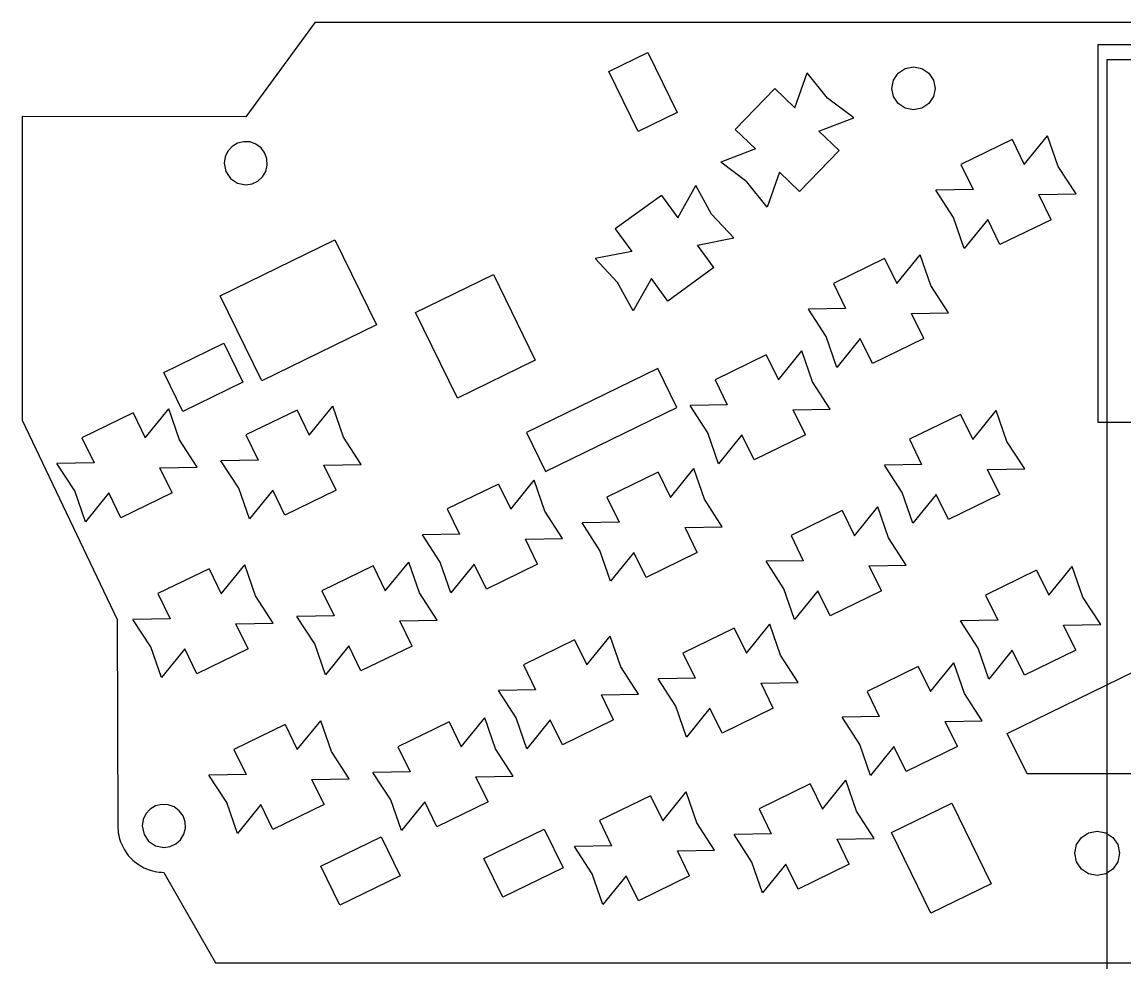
# Model space of a CAD drawing. Extents: x -3 to 397, y 9 to 305.
# Drawn here: x 17.3 to 106.4, y 145.8 to 221.8 of the extents above; entities that cross this region are included whole.
import ezdxf

# ---------------------------------------------------------------- set-up
doc = ezdxf.new("R2010")
doc.units = 0

msp = doc.modelspace()

# ---------------------------------------------------------------- linework, layer by layer
at = {"layer": 'Layer 1'}
for p, q in [((40.996104, 221.756148), (35.405204, 214.114046)), ((40.996104, 221.756148), (183.476072, 221.756148)), ((104.22126, 219.942451), (142.053333, 219.942451)), ((104.22126, 189.432716), (104.22126, 219.942451)), ((64.70417, 217.76634), (67.84997, 219.30064)), ((67.84997, 219.30064), (70.21717, 214.44714)), ((104.95349, 218.722061), (174.759764, 218.722061)), ((104.95349, 92.289721), (104.95349, 218.722061)), ((67.07137, 212.91284), (64.70417, 217.76634)), ((79.73677, 214.82704), (80.71347, 217.66364)), ((82.37507, 215.61574), (80.71347, 217.66364)), ((87.696326, 217.070782), (88.074356, 217.636544)), ((88.074356, 217.636544), (88.640118, 218.014574)), ((88.640118, 218.014574), (89.30748, 218.14732)), ((89.30748, 218.14732), (89.974842, 218.014574)), ((89.974842, 218.014574), (90.540604, 217.636544)), ((90.540604, 217.636544), (90.918634, 217.070782)), ((78.11827, 216.39004), (74.92287, 213.08104)), ((78.11827, 216.39004), (79.73677, 214.82704)), ((87.56358, 216.40342), (87.696326, 217.070782)), ((87.696326, 215.736058), (87.56358, 216.40342)), ((87.56358, 216.40342), (87.56358, 216.40342)), ((90.918634, 217.070782), (91.05138, 216.40342)), ((91.05138, 216.40342), (90.918634, 215.736058)), ((84.47977, 214.02664), (82.37507, 215.61574)), ((88.074356, 215.170296), (87.696326, 215.736058)), ((90.918634, 215.736058), (90.540604, 215.170296)), ((88.640118, 214.792266), (88.074356, 215.170296)), ((89.30748, 214.65952), (88.640118, 214.792266)), ((89.974842, 214.792266), (89.30748, 214.65952)), ((90.540604, 215.170296), (89.974842, 214.792266)), ((17.336001, 214.136146), (17.353901, 189.62484)), ((35.405204, 214.114046), (17.336001, 214.136146)), ((70.21717, 214.44714), (67.07137, 212.91284)), ((81.67897, 212.95154), (84.47977, 214.02664)), ((74.92287, 213.08104), (76.54137, 211.51814)), ((83.29757, 211.38854), (81.67897, 212.95154)), ((34.733225, 211.972253), (34.289999, 211.705764)), ((35.235069, 212.097225), (34.733225, 211.972253)), ((35.741036, 212.071514), (35.235069, 212.097225)), ((36.218328, 211.901643), (35.741036, 212.071514)), ((97.26397, 212.27084), (93.12947, 210.25434)), ((97.26397, 212.27084), (98.25027, 210.24854)), ((98.25027, 210.24854), (100.13827, 212.57994)), ((100.99917, 210.08724), (100.13827, 212.57994)), ((33.950408, 211.329811), (33.733028, 210.872198)), ((34.289999, 211.705764), (33.950408, 211.329811)), ((36.634146, 211.594136), (36.218328, 211.901643)), ((36.941653, 211.178318), (36.634146, 211.594136)), ((37.111524, 210.701026), (36.941653, 211.178318)), ((76.54137, 211.51814), (73.74067, 210.44304)), ((83.29757, 211.38854), (80.10207, 208.07954)), ((33.733028, 210.872198), (33.65644, 210.36073)), ((33.65644, 210.36073), (33.793516, 209.68177)), ((37.012263, 209.693215), (37.137235, 210.195059)), ((37.137235, 210.195059), (37.111524, 210.701026)), ((75.84527, 208.85394), (73.74067, 210.44304)), ((93.12947, 210.25434), (94.11587, 208.23204)), ((33.793516, 209.68177), (34.167334, 209.127324)), ((36.745774, 209.249989), (37.012263, 209.693215)), ((78.48357, 209.64254), (77.50687, 206.80594)), ((80.10207, 208.07954), (78.48357, 209.64254)), ((102.43347, 207.87414), (100.99917, 210.08724)), ((34.167334, 209.127324), (34.72178, 208.753506)), ((34.72178, 208.753506), (35.40074, 208.61643)), ((35.40074, 208.61643), (35.912208, 208.693018)), ((35.40074, 208.61643), (35.40074, 208.61643)), ((35.912208, 208.693018), (36.369821, 208.910398)), ((36.369821, 208.910398), (36.745774, 209.249989)), ((70.27687, 205.93914), (71.73127, 208.56304)), ((73.01197, 206.25774), (71.73127, 208.56304)), ((77.50687, 206.80594), (75.84527, 208.85394)), ((68.95427, 207.75944), (65.23287, 205.05564)), ((68.95427, 207.75944), (70.27687, 205.93914)), ((94.11587, 208.23204), (91.11627, 208.17964)), ((92.55057, 205.96654), (91.11627, 208.17964)), ((99.43387, 207.82174), (102.43347, 207.87414)), ((100.42027, 205.79954), (99.43387, 207.82174)), ((74.80877, 204.32724), (73.01197, 206.25774)), ((93.41147, 203.47384), (92.55057, 205.96654)), ((95.29947, 205.80524), (93.41147, 203.47384)), ((96.28577, 203.78294), (95.29947, 205.80524)), ((100.42027, 205.79954), (96.28577, 203.78294)), ((65.23287, 205.05564), (66.55537, 203.23534)), ((33.34337, 199.64594), (42.60097, 204.16114)), ((42.60097, 204.16114), (45.94137, 197.31234)), ((71.86387, 203.75484), (74.80877, 204.32724)), ((66.55537, 203.23534), (63.61047, 202.66294)), ((73.18637, 201.93454), (71.86387, 203.75484)), ((65.40717, 200.73254), (63.61047, 202.66294)), ((86.97857, 202.66494), (82.84407, 200.64844)), ((86.97857, 202.66494), (87.96487, 200.64264)), ((87.96487, 200.64264), (89.85287, 202.97404)), ((90.71377, 200.48134), (89.85287, 202.97404)), ((49.10707, 198.30404), (55.39857, 201.37264)), ((55.39857, 201.37264), (58.77407, 194.45194)), ((73.18637, 201.93454), (69.46487, 199.23074)), ((66.68797, 198.42714), (65.40717, 200.73254)), ((68.14237, 201.05104), (66.68797, 198.42714)), ((69.46487, 199.23074), (68.14237, 201.05104)), ((82.84407, 200.64844), (83.83037, 198.62614)), ((92.14797, 198.26824), (90.71377, 200.48134)), ((36.68377, 192.79714), (33.34337, 199.64594)), ((83.83037, 198.62614), (80.83087, 198.57374)), ((82.26507, 196.36064), (80.83087, 198.57374)), ((52.48247, 191.38334), (49.10707, 198.30404)), ((89.14847, 198.21594), (92.14797, 198.26824)), ((90.13477, 196.19364), (89.14847, 198.21594)), ((45.94137, 197.31234), (36.68377, 192.79714)), ((83.12607, 193.86794), (82.26507, 196.36064)), ((85.01397, 196.19944), (83.12607, 193.86794)), ((86.00037, 194.17714), (85.01397, 196.19944)), ((90.13477, 196.19344), (86.00037, 194.17694)), ((28.76957, 193.46694), (33.62307, 195.83414)), ((33.62307, 195.83414), (35.15737, 192.68834)), ((78.40677, 192.86554), (80.29477, 195.19704)), ((81.15567, 192.70434), (80.29477, 195.19704)), ((58.77407, 194.45194), (52.48247, 191.38334)), ((77.42047, 194.88784), (73.28597, 192.87134)), ((77.42047, 194.88784), (78.40677, 192.86554)), ((30.30387, 190.32114), (28.76957, 193.46694)), ((68.66617, 193.78904), (58.06037, 188.61624)), ((70.20047, 190.64324), (68.66617, 193.78904)), ((35.15737, 192.68834), (30.30387, 190.32114)), ((73.28597, 192.87134), (74.27237, 190.84904)), ((82.58997, 190.49114), (81.15567, 192.70434)), ((40.52667, 188.40904), (42.41467, 190.74044)), ((43.27567, 188.24774), (42.41467, 190.74044)), ((59.59467, 185.47044), (70.20047, 190.64324)), ((74.27237, 190.84904), (71.27277, 190.79674)), ((72.70707, 188.58364), (71.27277, 190.79674)), ((26.29997, 190.20414), (22.16557, 188.18754)), ((26.29997, 190.20414), (27.28627, 188.18184)), ((27.28627, 188.18184), (29.17427, 190.51324)), ((30.03517, 188.02054), (29.17427, 190.51324)), ((39.54037, 190.43134), (35.40597, 188.41484)), ((39.54037, 190.43134), (40.52667, 188.40904)), ((79.59037, 190.43884), (82.58997, 190.49114)), ((80.57667, 188.41654), (79.59037, 190.43884)), ((93.11577, 190.08184), (88.98127, 188.06534)), ((93.11577, 190.08184), (94.10207, 188.05954)), ((94.10207, 188.05954), (95.99007, 190.39094)), ((96.85097, 187.89824), (95.99007, 190.39094)), ((17.353891, 189.62484), (25.016004, 173.51613)), ((17.353901, 189.62484), (17.353901, 189.62484)), ((142.053333, 189.432716), (104.22126, 189.432716)), ((22.16557, 188.18754), (23.15187, 186.16534)), ((31.46947, 185.80744), (30.03517, 188.02054)), ((35.40597, 188.41484), (36.39227, 186.39254)), ((44.70987, 186.03464), (43.27567, 188.24774)), ((58.06037, 188.61624), (59.59467, 185.47044)), ((73.56797, 186.09084), (72.70707, 188.58364)), ((75.45597, 188.42234), (73.56797, 186.09084)), ((76.44227, 186.40004), (75.45597, 188.42234)), ((80.57667, 188.41634), (76.44227, 186.39984)), ((88.98127, 188.06534), (89.96757, 186.04304)), ((98.28517, 185.68514), (96.85097, 187.89824)), ((23.15187, 186.16534), (20.15227, 186.11294)), ((21.58657, 183.89984), (20.15227, 186.11294)), ((36.39227, 186.39254), (33.39267, 186.34014)), ((34.82697, 184.12704), (33.39267, 186.34014)), ((28.46987, 185.75504), (31.46947, 185.80744)), ((29.45627, 183.73274), (28.46987, 185.75504)), ((41.71027, 185.98224), (44.70987, 186.03464)), ((42.69667, 183.95994), (41.71027, 185.98224)), ((68.69527, 185.40304), (64.56077, 183.386539)), ((68.69527, 185.40304), (69.68157, 183.380739)), ((69.68157, 183.380739), (71.56957, 185.71224)), ((72.43047, 183.219539), (71.56957, 185.71224)), ((89.96757, 186.04304), (86.96807, 185.99064)), ((88.40227, 183.77754), (86.96807, 185.99064)), ((95.28567, 185.63274), (98.28517, 185.68514)), ((96.27197, 183.61054), (95.28567, 185.63274)), ((55.80557, 184.45684), (51.67107, 182.440339)), ((55.80557, 184.45684), (56.79187, 182.434539)), ((56.79187, 182.434539), (58.67987, 184.76594)), ((59.54077, 182.273239), (58.67987, 184.76594)), ((22.44747, 181.407139), (21.58657, 183.89984)), ((24.33547, 183.73854), (22.44747, 181.407139)), ((25.32177, 181.716239), (24.33547, 183.73854)), ((29.45627, 183.73254), (25.32177, 181.716039)), ((35.68787, 181.634339), (34.82697, 184.12704)), ((37.57587, 183.96574), (35.68787, 181.634339)), ((38.56217, 181.943439), (37.57587, 183.96574)), ((42.69667, 183.95974), (38.56217, 181.943239)), ((89.26327, 181.284839), (88.40227, 183.77754)), ((91.15117, 183.61624), (89.26327, 181.284839)), ((92.13757, 181.594039), (91.15117, 183.61624)), ((96.27197, 183.61024), (92.13757, 181.593739)), ((64.56077, 183.386539), (65.54717, 181.364239)), ((73.86477, 181.006439), (72.43047, 183.219539)), ((84.54397, 180.282439), (86.43197, 182.613939)), ((87.29287, 180.121139), (86.43197, 182.613939)), ((51.67107, 182.440339), (52.65747, 180.418039)), ((60.97507, 180.060139), (59.54077, 182.273239)), ((83.55767, 182.304739), (79.42317, 180.288239)), ((83.55767, 182.304739), (84.54397, 180.282439)), ((65.54717, 181.364239), (62.54757, 181.311939)), ((63.98187, 179.098839), (62.54757, 181.311939)), ((70.86517, 180.954039), (73.86477, 181.006439)), ((71.85157, 178.931739), (70.86517, 180.954039)), ((52.65747, 180.418039), (49.65787, 180.365639)), ((51.09217, 178.152539), (49.65787, 180.365639)), ((57.97547, 180.007839), (60.97507, 180.060139)), ((58.96187, 177.985539), (57.97547, 180.007839)), ((79.42317, 180.288239), (80.40957, 178.265939)), ((88.72707, 177.908039), (87.29287, 180.121139)), ((64.84277, 176.606139), (63.98187, 179.098839)), ((46.66387, 175.825939), (48.55187, 178.157339)), ((49.41277, 175.664639), (48.55187, 178.157339)), ((51.95307, 175.659839), (51.09217, 178.152539)), ((66.73077, 178.937539), (64.84277, 176.606139)), ((67.71707, 176.915239), (66.73077, 178.937539)), ((71.85157, 178.931739), (67.71707, 176.915239)), ((80.40957, 178.265939), (77.40997, 178.213639)), ((78.84417, 176.000439), (77.40997, 178.213639)), ((32.43717, 177.620939), (28.30267, 175.604439)), ((32.43717, 177.620939), (33.42347, 175.598739)), ((33.42347, 175.598739), (35.31147, 177.930139)), ((36.17237, 175.437439), (35.31147, 177.930139)), ((45.67757, 177.848139), (41.54317, 175.831639)), ((45.67757, 177.848139), (46.66387, 175.825939)), ((53.84107, 177.991339), (51.95307, 175.659839)), ((54.82737, 175.969039), (53.84107, 177.991339)), ((58.96187, 177.985539), (54.82737, 175.969039)), ((85.72757, 177.855739), (88.72707, 177.908039)), ((86.71387, 175.833439), (85.72757, 177.855739)), ((99.25297, 177.498739), (95.11847, 175.482239)), ((99.25297, 177.498739), (100.23927, 175.476439)), ((100.23927, 175.476439), (102.12717, 177.807839)), ((102.98817, 175.315139), (102.12717, 177.807839)), ((28.30267, 175.604439), (29.28907, 173.582139)), ((37.60667, 173.224339), (36.17237, 175.437439)), ((41.54317, 175.831639), (42.52947, 173.809439)), ((50.84707, 173.451539), (49.41277, 175.664639)), ((79.70517, 173.507739), (78.84417, 176.000439)), ((81.59317, 175.839239), (79.70517, 173.507739)), ((82.57947, 173.816939), (81.59317, 175.839239)), ((86.71387, 175.833439), (82.57947, 173.816939)), ((95.11847, 175.482239), (96.10477, 173.459939)), ((104.42237, 173.102039), (102.98817, 175.315139)), ((42.52947, 173.809439), (39.52987, 173.757039)), ((40.96417, 171.543939), (39.52987, 173.757039)), ((25.015994, 173.51613), (25.062494, 156.85043)), ((29.28907, 173.582139), (26.28947, 173.529839)), ((27.72377, 171.316739), (26.28947, 173.529839)), ((34.60707, 173.171939), (37.60667, 173.224339)), ((35.59347, 171.149639), (34.60707, 173.171939)), ((47.84747, 173.399139), (50.84707, 173.451539)), ((48.83387, 171.376839), (47.84747, 173.399139)), ((74.83247, 172.819939), (70.69797, 170.803439)), ((74.83247, 172.819939), (75.81877, 170.797639)), ((75.81877, 170.797639), (77.70677, 173.129139)), ((78.56767, 170.636339), (77.70677, 173.129139)), ((96.10477, 173.459939), (93.10527, 173.407539)), ((94.53947, 171.194439), (93.10527, 173.407539)), ((101.42287, 173.049639), (104.42237, 173.102039)), ((102.40917, 171.027339), (101.42287, 173.049639)), ((61.94277, 171.873739), (57.80827, 169.857239)), ((61.94277, 171.873739), (62.92907, 169.851439)), ((62.92907, 169.851439), (64.81707, 172.182839)), ((65.67797, 169.690139), (64.81707, 172.182839)), ((28.58467, 168.824039), (27.72377, 171.316739)), ((30.47267, 171.155439), (28.58467, 168.824039)), ((31.45897, 169.133139), (30.47267, 171.155439)), ((35.59347, 171.149639), (31.45897, 169.133139)), ((41.82507, 169.051239), (40.96417, 171.543939)), ((43.71307, 171.382639), (41.82507, 169.051239)), ((44.69937, 169.360339), (43.71307, 171.382639)), ((48.83387, 171.376839), (44.69937, 169.360339)), ((95.40047, 168.701739), (94.53947, 171.194439)), ((97.28837, 171.033139), (95.40047, 168.701739)), ((98.27477, 169.010839), (97.28837, 171.033139)), ((102.40917, 171.027339), (98.27477, 169.010839)), ((70.69797, 170.803439), (71.68437, 168.781139)), ((80.00197, 168.423239), (78.56767, 170.636339)), ((57.80827, 169.857239), (58.79467, 167.834939)), ((67.11227, 167.477037), (65.67797, 169.690139)), ((89.69487, 169.721639), (85.56037, 167.705139)), ((89.69487, 169.721639), (90.68117, 167.699339)), ((90.68117, 167.699339), (92.56917, 170.030739)), ((93.43007, 167.538039), (92.56917, 170.030739)), ((96.87687, 164.324437), (107.12317, 169.321939)), ((71.68437, 168.781139), (68.68477, 168.728839)), ((70.11907, 166.515737), (68.68477, 168.728839)), ((77.00237, 168.370939), (80.00197, 168.423239)), ((77.98877, 166.348637), (77.00237, 168.370939)), ((58.79467, 167.834939), (55.79507, 167.782539)), ((57.22937, 165.569437), (55.79507, 167.782539)), ((64.11267, 167.424637), (67.11227, 167.477037)), ((65.09897, 165.402437), (64.11267, 167.424637)), ((85.56037, 167.705139), (86.54667, 165.682837)), ((94.86427, 165.324937), (93.43007, 167.538039)), ((70.97997, 164.022937), (70.11907, 166.515737)), ((72.86797, 166.354437), (70.97997, 164.022937)), ((73.85427, 164.332137), (72.86797, 166.354437)), ((77.98877, 166.348637), (73.85427, 164.332137)), ((86.54667, 165.682837), (83.54717, 165.630437)), ((84.98137, 163.417337), (83.54717, 165.630437)), ((38.57437, 165.037837), (34.43987, 163.021337)), ((38.57437, 165.037837), (39.56067, 163.015537)), ((39.56067, 163.015537), (41.44867, 165.347037)), ((42.30957, 162.854337), (41.44867, 165.347037)), ((51.81477, 165.265037), (47.68037, 163.248537)), ((51.81477, 165.265037), (52.80107, 163.242737)), ((52.80107, 163.242737), (54.68907, 165.574237)), ((55.54997, 163.081537), (54.68907, 165.574237)), ((58.09027, 163.076737), (57.22937, 165.569437)), ((59.97827, 165.408137), (58.09027, 163.076737)), ((60.96457, 163.385837), (59.97827, 165.408137)), ((65.09897, 165.402437), (60.96457, 163.385837)), ((91.86477, 165.272637), (94.86427, 165.324937)), ((92.85107, 163.250337), (91.86477, 165.272637)), ((98.47697, 161.043837), (96.87687, 164.324437)), ((34.43987, 163.021337), (35.42627, 160.999037)), ((47.68037, 163.248537), (48.66667, 161.226237)), ((56.98427, 160.868437), (55.54997, 163.081537)), ((85.84237, 160.924637), (84.98137, 163.417337)), ((87.73037, 163.256037), (85.84237, 160.924637)), ((88.71667, 161.233837), (87.73037, 163.256037)), ((92.85107, 163.250337), (88.71667, 161.233837)), ((43.74387, 160.641137), (42.30957, 162.854337)), ((48.66667, 161.226237), (45.66707, 161.173937)), ((47.10137, 158.960837), (45.66707, 161.173937)), ((35.42627, 160.999037), (32.42667, 160.946737)), ((33.86097, 158.733637), (32.42667, 160.946737)), ((40.74427, 160.588837), (43.74387, 160.641137)), ((41.73067, 158.566537), (40.74427, 160.588837)), ((53.98467, 160.816037), (56.98427, 160.868437)), ((54.97107, 158.793737), (53.98467, 160.816037)), ((81.95597, 158.214537), (83.84397, 160.546037)), ((84.70487, 158.053237), (83.84397, 160.546037)), ((125.99627, 161.043837), (98.47697, 161.043837)), ((69.06627, 157.268337), (70.95427, 159.599737)), ((71.81517, 157.107037), (70.95427, 159.599737)), ((80.96967, 160.236837), (76.83517, 158.220337)), ((80.96967, 160.236837), (81.95597, 158.214537)), ((28.624899, 158.583625), (28.123055, 158.458653)), ((29.130866, 158.557914), (28.624899, 158.583625)), ((29.608158, 158.388043), (29.130866, 158.557914)), ((34.72187, 156.240837), (33.86097, 158.733637)), ((36.60987, 158.572337), (34.72187, 156.240837)), ((37.59617, 156.550037), (36.60987, 158.572337)), ((41.73067, 158.566537), (37.59617, 156.550037)), ((47.96227, 156.468137), (47.10137, 158.960837)), ((49.85027, 158.799537), (47.96227, 156.468137)), ((50.83657, 156.777237), (49.85027, 158.799537)), ((54.97107, 158.793737), (50.83657, 156.777237)), ((68.07997, 159.290637), (63.94547, 157.274137)), ((68.07997, 159.290637), (69.06627, 157.268337)), ((87.54027, 156.321537), (92.39367, 158.688737)), ((92.39367, 158.688737), (95.57187, 152.172537)), ((27.340238, 157.816211), (27.122858, 157.358598)), ((27.679829, 158.192164), (27.340238, 157.816211)), ((28.123055, 158.458653), (27.679829, 158.192164)), ((30.023976, 158.080536), (29.608158, 158.388043)), ((30.331483, 157.664718), (30.023976, 158.080536)), ((30.501354, 157.187426), (30.331483, 157.664718)), ((76.83517, 158.220337), (77.82157, 156.198037)), ((86.13917, 155.840137), (84.70487, 158.053237)), ((25.062504, 156.85043), (25.062504, 156.85043)), ((25.062504, 156.85043), (25.067504, 156.65823)), ((27.122858, 157.358598), (27.04627, 156.84713)), ((27.04627, 156.84713), (27.183346, 156.16817)), ((30.527065, 156.681459), (30.501354, 157.187426)), ((63.94547, 157.274137), (64.93187, 155.251837)), ((73.24947, 154.893937), (71.81517, 157.107037)), ((25.067704, 156.65823), (25.082504, 156.46853)), ((25.082504, 156.46853), (25.106404, 156.28163)), ((25.106404, 156.28163), (25.139504, 156.09773)), ((25.139504, 156.09773), (25.181304, 155.91693)), ((25.181304, 155.91693), (25.231704, 155.73963)), ((27.183346, 156.16817), (27.557164, 155.613724)), ((30.135604, 155.736389), (30.402093, 156.179615)), ((30.402093, 156.179615), (30.527065, 156.681459)), ((41.47047, 153.600537), (46.32397, 155.967737)), ((46.32397, 155.967737), (47.85827, 152.822037)), ((54.62547, 154.231137), (59.47897, 156.598337)), ((59.47897, 156.598337), (61.01327, 153.452537)), ((77.82157, 156.198037), (74.82197, 156.145637)), ((76.25627, 153.932537), (74.82197, 156.145637)), ((83.13957, 155.787837), (86.13917, 155.840137)), ((90.71837, 149.805337), (87.54027, 156.321537)), ((102.482722, 155.340536), (102.867684, 155.911511)), ((102.867684, 155.911511), (103.438659, 156.296473)), ((103.438659, 156.296473), (104.13786, 156.437635)), ((104.13786, 156.437635), (104.837061, 156.296473)), ((104.837061, 156.296473), (105.408036, 155.911511)), ((105.408036, 155.911511), (105.792998, 155.340536)), ((25.231704, 155.73963), (25.290504, 155.56603)), ((25.290504, 155.56603), (25.357404, 155.39633)), ((25.357404, 155.39633), (25.432204, 155.23073)), ((25.432204, 155.23073), (25.514604, 155.06953)), ((25.514604, 155.06953), (25.604404, 154.91293)), ((27.557164, 155.613724), (28.11161, 155.239906)), ((28.11161, 155.239906), (28.79057, 155.10283)), ((28.79057, 155.10283), (29.302038, 155.179418)), ((28.79057, 155.10283), (28.79057, 155.10283)), ((29.302038, 155.179418), (29.759651, 155.396798)), ((29.759651, 155.396798), (30.135604, 155.736389)), ((64.93187, 155.251837), (61.93227, 155.199437)), ((63.36647, 152.986337), (61.93227, 155.199437)), ((84.12597, 153.765537), (83.13957, 155.787837)), ((102.34156, 154.641335), (102.482722, 155.340536)), ((105.792998, 155.340536), (105.93416, 154.641335)), ((25.604404, 154.91293), (25.701404, 154.76113)), ((25.701394, 154.76113), (25.805404, 154.61443)), ((25.805404, 154.61443), (25.916204, 154.47303)), ((25.916204, 154.47303), (26.033404, 154.33723)), ((26.033394, 154.33723), (26.156794, 154.20713)), ((26.156804, 154.20713), (26.286304, 154.08303)), ((26.286304, 154.08303), (26.421604, 153.96523)), ((56.15977, 151.085337), (54.62547, 154.231137)), ((70.24987, 154.841537), (73.24947, 154.893937)), ((71.23617, 152.819237), (70.24987, 154.841537)), ((102.482722, 153.942134), (102.34156, 154.641335)), ((102.34156, 154.641335), (102.34156, 154.641335)), ((105.93416, 154.641335), (105.792998, 153.942134)), ((26.421594, 153.96523), (26.562494, 153.85383)), ((26.562514, 153.85383), (26.708714, 153.74913)), ((26.708704, 153.74913), (26.860004, 153.65143)), ((26.859994, 153.65143), (27.016204, 153.56083)), ((27.016204, 153.56083), (27.177004, 153.47763)), ((27.177004, 153.47763), (27.342204, 153.40213)), ((27.342214, 153.40213), (27.511604, 153.33443)), ((27.511604, 153.33443), (27.685004, 153.27483)), ((27.685004, 153.27483), (27.862104, 153.22363)), ((27.862104, 153.22363), (28.042604, 153.18093)), ((28.042604, 153.18093), (28.226404, 153.14703)), ((43.00477, 150.454737), (41.47047, 153.600537)), ((61.01327, 153.452537), (56.15977, 151.085337)), ((77.11717, 151.439837), (76.25627, 153.932537)), ((79.00517, 153.771337), (77.11717, 151.439837)), ((79.99147, 151.749037), (79.00517, 153.771337)), ((84.12597, 153.765537), (79.99147, 151.749037)), ((102.867684, 153.371159), (102.482722, 153.942134)), ((103.438659, 152.986197), (102.867684, 153.371159)), ((105.408036, 153.371159), (104.837061, 152.986197)), ((105.792998, 153.942134), (105.408036, 153.371159)), ((28.226394, 153.14703), (28.413204, 153.12213)), ((28.413204, 153.12213), (28.602804, 153.10653)), ((28.602804, 153.10653), (28.794904, 153.10053)), ((28.794904, 153.10043), (32.946004, 145.78614)), ((47.85827, 152.822037), (43.00477, 150.454737)), ((64.22747, 150.493637), (63.36647, 152.986337)), ((66.11547, 152.825037), (64.22747, 150.493637)), ((67.10177, 150.802737), (66.11547, 152.825037)), ((71.23617, 152.819237), (67.10177, 150.802737)), ((104.13786, 152.845035), (103.438659, 152.986197)), ((104.837061, 152.986197), (104.13786, 152.845035)), ((95.57187, 152.172537), (90.71837, 149.805337)), ((32.946004, 145.78613), (85.626004, 145.78613)), ((85.626004, 145.78613), (85.626004, 145.78613)), ((85.626004, 145.78613), (138.846072, 145.78613))]:
    msp.add_line(p, q, dxfattribs=at)

doc.saveas('drawing.dxf')
